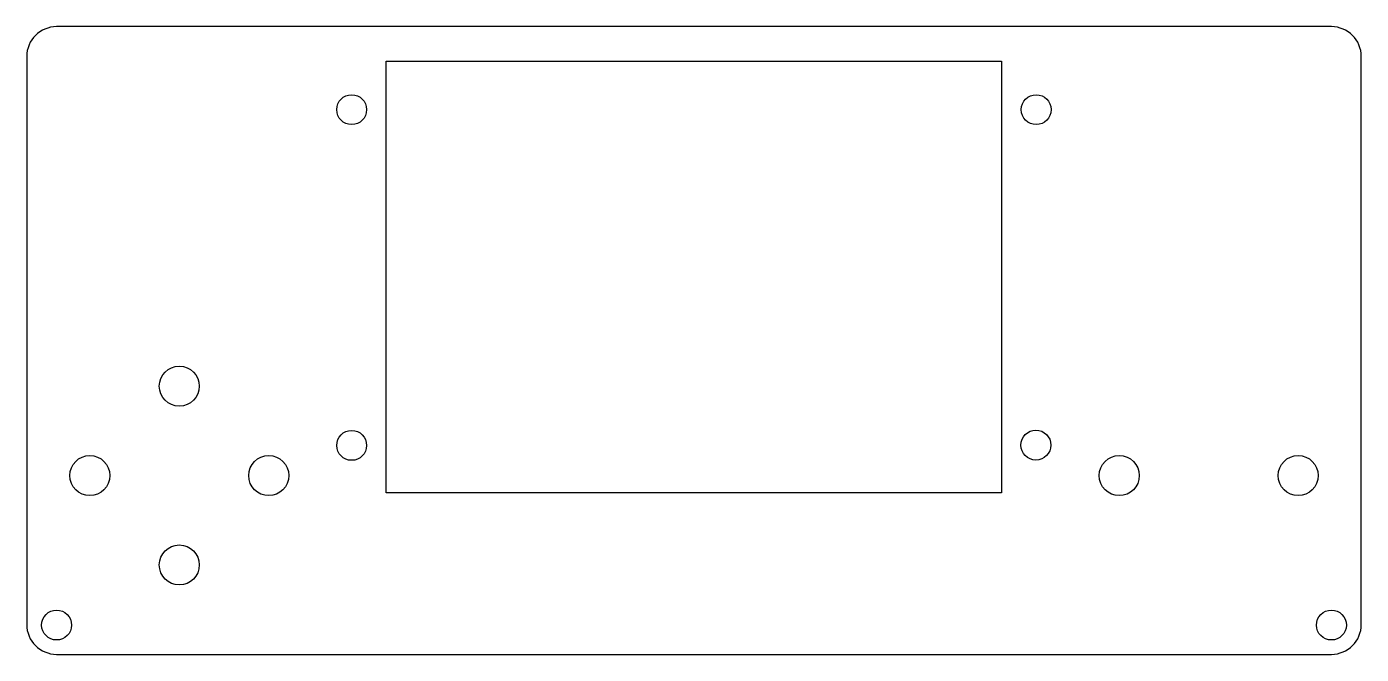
# Model space of a CAD drawing. Header units: millimetres. Extents: x 1 to 114, y 9 to 62.
import ezdxf

# ---------------------------------------------------------------- set-up
doc = ezdxf.new("R2010")
doc.units = ezdxf.units.MM
doc.layers.get('0').update_dxf_attribs({"linetype": 'CONTINUOUS'})

msp = doc.modelspace()

# ---------------------------------------------------------------- linework, layer by layer
msp.add_lwpolyline([(113.9192, 11.5316), (113.9192, 59.7816, 0.41421356), (111.3792, 62.3216), (3.175, 62.3216, 0.41421356), (0.635, 59.7816), (0.635, 11.5316, 0.41421356), (3.175, 8.9916), (111.3792, 8.9916, 0.41421356)], format="xyb", close=True)
msp.add_lwpolyline([(31.1531, 22.7076), (31.1531, 59.3852), (83.3755, 59.3852), (83.3755, 22.7076)], close=True)
for centre, radius in [((28.2194, 55.2704), 1.27), ((86.3219, 55.2704), 1.27), ((13.589, 31.7754), 1.7), ((28.2194, 26.7462), 1.27), ((86.2965, 26.7716), 1.27), ((5.9944, 24.1808), 1.7), ((21.1836, 24.1808), 1.7), ((93.3704, 24.1808), 1.7), ((108.5596, 24.1808), 1.7), ((13.589, 16.5862), 1.7), ((3.175, 11.4808), 1.27), ((111.379, 11.4808), 1.27)]:
    msp.add_circle(centre, radius)

doc.saveas('drawing.dxf')
